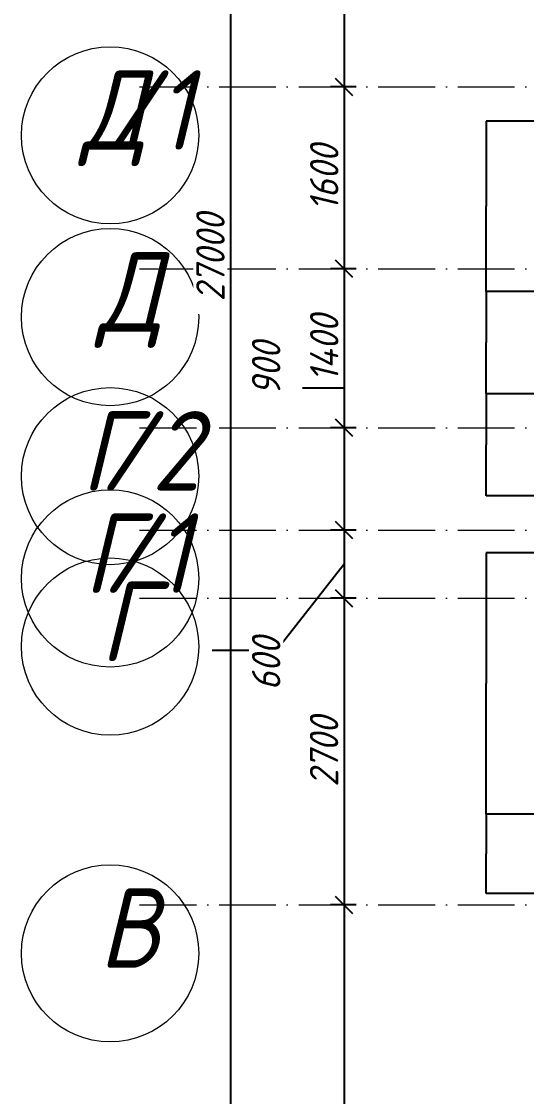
# Model space of a CAD drawing. Header units: millimetres. Extents: x 12986 to 523328, y -9759 to 30092.
# Drawn here: x 56547 to 60992, y 6114 to 15576 of the extents above; entities that cross this region are included whole.
import ezdxf

# ---------------------------------------------------------------- set-up
doc = ezdxf.new("R2010")
doc.units = ezdxf.units.MM
doc.linetypes.add('50_200_ШТРИХ_1Т_ш5_п1_п1_', pattern=[700, 500, -100, 0, -100])
for name, color, linetype, lineweight in [('A-ANNO-DIMS', 7, 'Continuous', 9), ('Оси', 7, 'Continuous', 9), ('Оси-1', 7, 'Continuous', 20), ('Оси-2', 7, '50_200_ШТРИХ_1Т_ш5_п1_п1_', 9)]:
    doc.layers.add(name, color=color, linetype=linetype, lineweight=lineweight)
doc.styles.add('ISOCPEUR_I_1', font='isocpeui.ttf', dxfattribs={"width": 0.9, "height": 250})
doc.dimstyles.new('ISO-2_5_0_9К_БОЛЬШОЙ__с_подложкой_', dxfattribs={"dimscale": 304.8, "dimtxt": 248.995294, "dimasz": 0.492126, "dimexe": 0.393701, "dimexo": 0, "dimgap": 0.164042, "dimtad": 1, "dimdec": 0, "dimzin": 0, "dimdsep": 46, "dimtxsty": 'ISOCPEUR_I_1', "dimblk1": 'OBLIQUE', "dimblk2": 'OBLIQUE', "dimsah": 1, "dimcen": 0.09, "dimdle": 0.393701, "dimazin": 0, "dimtfac": 1, "dimtdec": 4, "dimtix": 1, "dimtmove": 0, "dimatfit": 3, "dimfxl": 1, "dimtvp": 1, "dimtfill": 1, "dimtolj": 1, "dimtzin": 0, "dimarcsym": 2})
doc.dimstyles.new('ISO-2_5_0_9К_БОЛЬШОЙ__с_подложкой__1', dxfattribs={"dimscale": 304.8, "dimtxt": 248.995294, "dimasz": 0.492126, "dimexe": 0.393701, "dimexo": 0, "dimgap": 0.164042, "dimtad": 1, "dimdec": 0, "dimzin": 0, "dimdsep": 46, "dimtxsty": 'ISOCPEUR_I_1', "dimblk1": 'OBLIQUE', "dimblk2": 'OBLIQUE', "dimsah": 1, "dimcen": 0.09, "dimdle": 0.393701, "dimazin": 0, "dimtfac": 1, "dimtdec": 4, "dimtix": 1, "dimtmove": 1, "dimatfit": 3, "dimfxl": 1, "dimtvp": 1, "dimtfill": 1, "dimtolj": 1, "dimtzin": 0, "dimarcsym": 2})
doc.dimstyles.get("Standard").update_dxf_attribs({"dimtxt": 0.18, "dimasz": 0.18, "dimexe": 0.18, "dimexo": 0.0625, "dimgap": 0.09, "dimtad": 0, "dimtih": 1, "dimtoh": 1, "dimdec": 4, "dimzin": 0, "dimdsep": 46, "dimtxsty": 'Standard', "dimcen": 0.09, "dimadec": 0, "dimazin": 0, "dimtfac": 1, "dimtdec": 4, "dimtofl": 0, "dimtmove": 0, "dimatfit": 3, "dimfxl": 1, "dimtolj": 1, "dimtzin": 0, "dimarcsym": 0})

# ---------------------------------------------------------------- blocks, each defined once
blk = doc.blocks.new('Ось сетки - Круг_Ø6_00__ISO-2_5_0_9K_ кружки поменьше-23056867-АР1_Кладочный план 1 этажа')
at = {"layer": 'Оси-1'}
blk.add_circle((0, 0), 2.6, dxfattribs=at)
blk = doc.blocks.new('_Oblique')
at = {"color": 0, "linetype": 'ByBlock', "lineweight": -2}
blk.add_line((-0.5, -0.5), (0.5, 0.5), dxfattribs=at)
blk = doc.blocks.new('DIMBLOCK5-АР1_Кладочный план 1 этажа')
at = {"layer": 'A-ANNO-DIMS', "color": 0, "lineweight": -2, "transparency": 16777216}
for p, q in [((59386.9, 17120), (59386.9, 14880)), ((59493, 17000), (59266.9, 17000)), ((59493, 15000), (59266.9, 15000))]:
    blk.add_line(p, q, dxfattribs=at)
at = {"layer": 'Defpoints', "color": 0, "transparency": 16777216}
for p in [(59493, 17000), (59386.9, 15000), (59493, 15000)]:
    blk.add_point(p, dxfattribs=at)
at = {"layer": 'A-ANNO-DIMS', "color": 0, "lineweight": -2, "transparency": 16777216, "xscale": 150, "yscale": 150, "zscale": 150}
for p, rotation in [((59386.9, 17000), 90), ((59386.9, 15000), 270)]:
    blk.add_blockref('_Oblique', p, dxfattribs=dict(at, rotation=rotation))
at = {"layer": 'A-ANNO-DIMS', "color": 0, "transparency": 16777216, "insert": (59211.9, 16000), "char_height": 250, "width": 758.478, "attachment_point": 5, "rotation": 90, "style": 'ISOCPEUR_I_1', "bg_fill": 3, "box_fill_scale": 1.1, "bg_fill_color": 256, "bg_fill_true_color": 13158600, "bg_fill_transparency": 0}
blk.add_mtext('\\A1;2000', dxfattribs=at)
blk = doc.blocks.new('DIMBLOCK6-АР1_Кладочный план 1 этажа')
at = {"layer": 'A-ANNO-DIMS', "color": 0, "lineweight": -2, "transparency": 16777216}
for p, q in [((59386.9, 15120), (59386.9, 13280)), ((59493, 15000), (59266.9, 15000)), ((59493, 13400), (59266.9, 13400))]:
    blk.add_line(p, q, dxfattribs=at)
at = {"layer": 'Defpoints', "color": 0, "transparency": 16777216}
for p in [(59493, 15000), (59386.9, 13400), (59493, 13400)]:
    blk.add_point(p, dxfattribs=at)
at = {"layer": 'A-ANNO-DIMS', "color": 0, "lineweight": -2, "transparency": 16777216, "xscale": 150, "yscale": 150, "zscale": 150}
for p, rotation in [((59386.9, 15000), 90), ((59386.9, 13400), 270)]:
    blk.add_blockref('_Oblique', p, dxfattribs=dict(at, rotation=rotation))
at = {"layer": 'A-ANNO-DIMS', "color": 0, "transparency": 16777216, "insert": (59211.9, 14200), "char_height": 250, "width": 701.018, "attachment_point": 5, "rotation": 90, "style": 'ISOCPEUR_I_1', "bg_fill": 3, "box_fill_scale": 1.1, "bg_fill_color": 256, "bg_fill_true_color": 13158600, "bg_fill_transparency": 0}
blk.add_mtext('\\A1;1600', dxfattribs=at)
blk = doc.blocks.new('DIMBLOCK7-АР1_Кладочный план 1 этажа')
at = {"layer": 'A-ANNO-DIMS', "color": 0, "lineweight": -2, "transparency": 16777216}
for p, q in [((59386.9, 13520), (59386.9, 11880)), ((59493, 13400), (59266.9, 13400)), ((59493, 12000), (59266.9, 12000))]:
    blk.add_line(p, q, dxfattribs=at)
at = {"layer": 'Defpoints', "color": 0, "transparency": 16777216}
for p in [(59493, 13400), (59386.9, 12000), (59493, 12000)]:
    blk.add_point(p, dxfattribs=at)
at = {"layer": 'A-ANNO-DIMS', "color": 0, "lineweight": -2, "transparency": 16777216, "xscale": 150, "yscale": 150, "zscale": 150}
for p, rotation in [((59386.9, 13400), 90), ((59386.9, 12000), 270)]:
    blk.add_blockref('_Oblique', p, dxfattribs=dict(at, rotation=rotation))
at = {"layer": 'A-ANNO-DIMS', "color": 0, "transparency": 16777216, "insert": (59211.9, 12700), "char_height": 250, "width": 724.002, "attachment_point": 5, "rotation": 90, "style": 'ISOCPEUR_I_1', "bg_fill": 3, "box_fill_scale": 1.1, "bg_fill_color": 256, "bg_fill_true_color": 13158600, "bg_fill_transparency": 0}
blk.add_mtext('\\A1;1400', dxfattribs=at)
blk = doc.blocks.new('DIMBLOCK8-АР1_Кладочный план 1 этажа')
at = {"layer": 'A-ANNO-DIMS', "color": 0, "lineweight": -2, "transparency": 16777216}
for p, q in [((59019.4, 12352.1), (59386.9, 12352.1)), ((59386.9, 12352.1), (59386.9, 12000)), ((59386.9, 12120), (59386.9, 10980)), ((59493, 12000), (59266.9, 12000)), ((59493, 11100), (59266.9, 11100))]:
    blk.add_line(p, q, dxfattribs=at)
at = {"layer": 'Defpoints', "color": 0, "transparency": 16777216}
for p in [(59493, 12000), (59386.9, 11100), (59493, 11100)]:
    blk.add_point(p, dxfattribs=at)
at = {"layer": 'A-ANNO-DIMS', "color": 0, "lineweight": -2, "transparency": 16777216, "xscale": 150, "yscale": 150, "zscale": 150}
for p, rotation in [((59386.9, 12000), 90), ((59386.9, 11100), 270)]:
    blk.add_blockref('_Oblique', p, dxfattribs=dict(at, rotation=rotation))
at = {"layer": 'A-ANNO-DIMS', "color": 0, "transparency": 16777216, "insert": (58575.5, 12284.4), "char_height": 250, "width": 568.858, "attachment_point": 1, "rotation": 90, "line_spacing_factor": 1.149209, "style": 'ISOCPEUR_I_1', "bg_fill": 3, "box_fill_scale": 1.1, "bg_fill_color": 256, "bg_fill_true_color": 13158600, "bg_fill_transparency": 0}
blk.add_mtext('\\A1;900', dxfattribs=at)
blk = doc.blocks.new('DIMBLOCK9-АР1_Кладочный план 1 этажа')
at = {"layer": 'A-ANNO-DIMS', "color": 0, "lineweight": -2, "transparency": 16777216}
for p, q in [((59386.9, 11220), (59386.9, 10380)), ((59493, 11100), (59266.9, 11100)), ((59386.9, 10800), (58792.1, 10040.5)), ((59493, 10500), (59266.9, 10500)), ((58792.1, 10040.5), (58224.6, 10040.5))]:
    blk.add_line(p, q, dxfattribs=at)
at = {"layer": 'Defpoints', "color": 0, "transparency": 16777216}
for p in [(59493, 11100), (59386.9, 10500), (59493, 10500)]:
    blk.add_point(p, dxfattribs=at)
at = {"layer": 'A-ANNO-DIMS', "color": 0, "lineweight": -2, "transparency": 16777216, "xscale": 150, "yscale": 150, "zscale": 150}
for p, rotation in [((59386.9, 11100), 90), ((59386.9, 10500), 270)]:
    blk.add_blockref('_Oblique', p, dxfattribs=dict(at, rotation=rotation))
at = {"layer": 'A-ANNO-DIMS', "color": 0, "transparency": 16777216, "insert": (58575.5, 9688.3), "char_height": 250, "width": 568.858, "attachment_point": 1, "rotation": 90, "line_spacing_factor": 1.149209, "style": 'ISOCPEUR_I_1', "bg_fill": 3, "box_fill_scale": 1.1, "bg_fill_color": 256, "bg_fill_true_color": 13158600, "bg_fill_transparency": 0}
blk.add_mtext('\\A1;600', dxfattribs=at)
blk = doc.blocks.new('DIMBLOCK10-АР1_Кладочный план 1 этажа')
at = {"layer": 'A-ANNO-DIMS', "color": 0, "lineweight": -2, "transparency": 16777216}
for p, q in [((59386.9, 10620), (59386.9, 7680)), ((59493, 10500), (59266.9, 10500)), ((59493, 7800), (59266.9, 7800))]:
    blk.add_line(p, q, dxfattribs=at)
at = {"layer": 'Defpoints', "color": 0, "transparency": 16777216}
for p in [(59493, 10500), (59386.9, 7800), (59493, 7800)]:
    blk.add_point(p, dxfattribs=at)
at = {"layer": 'A-ANNO-DIMS', "color": 0, "lineweight": -2, "transparency": 16777216, "xscale": 150, "yscale": 150, "zscale": 150}
for p, rotation in [((59386.9, 10500), 90), ((59386.9, 7800), 270)]:
    blk.add_blockref('_Oblique', p, dxfattribs=dict(at, rotation=rotation))
at = {"layer": 'A-ANNO-DIMS', "color": 0, "transparency": 16777216, "insert": (59210.3, 9150), "char_height": 250, "width": 758.478, "attachment_point": 5, "rotation": 90, "style": 'ISOCPEUR_I_1', "bg_fill": 3, "box_fill_scale": 1.1, "bg_fill_color": 256, "bg_fill_true_color": 13158600, "bg_fill_transparency": 0}
blk.add_mtext('\\A1;2700', dxfattribs=at)
blk = doc.blocks.new('DIMBLOCK11-АР1_Кладочный план 1 этажа')
at = {"layer": 'A-ANNO-DIMS', "color": 0, "lineweight": -2, "transparency": 16777216}
for p, q in [((59386.9, 7920), (59386.9, 3480)), ((59493, 7800), (59266.9, 7800)), ((59493, 3600), (59266.9, 3600))]:
    blk.add_line(p, q, dxfattribs=at)
at = {"layer": 'Defpoints', "color": 0, "transparency": 16777216}
for p in [(59493, 7800), (59386.9, 3600), (59493, 3600)]:
    blk.add_point(p, dxfattribs=at)
at = {"layer": 'A-ANNO-DIMS', "color": 0, "lineweight": -2, "transparency": 16777216, "xscale": 150, "yscale": 150, "zscale": 150}
for p, rotation in [((59386.9, 7800), 90), ((59386.9, 3600), 270)]:
    blk.add_blockref('_Oblique', p, dxfattribs=dict(at, rotation=rotation))
at = {"layer": 'A-ANNO-DIMS', "color": 0, "transparency": 16777216, "insert": (59211.9, 5700), "char_height": 250, "width": 781.462, "attachment_point": 5, "rotation": 90, "style": 'ISOCPEUR_I_1', "bg_fill": 3, "box_fill_scale": 1.1, "bg_fill_color": 256, "bg_fill_true_color": 13158600, "bg_fill_transparency": 0}
blk.add_mtext('\\A1;4200', dxfattribs=at)
blk = doc.blocks.new('DIMBLOCK55-АР1_Кладочный план 1 этажа')
at = {"layer": 'A-ANNO-DIMS', "color": 0, "lineweight": -2, "transparency": 16777216}
for p, q in [((58386.9, 27120), (58386.9, -120)), ((58492.9, 27000), (58266.9, 27000)), ((58492.9, 0), (58266.9, 0))]:
    blk.add_line(p, q, dxfattribs=at)
at = {"layer": 'Defpoints', "color": 0, "transparency": 16777216}
for p in [(58492.9, 27000), (58386.9, 0), (58492.9, 0)]:
    blk.add_point(p, dxfattribs=at)
at = {"layer": 'A-ANNO-DIMS', "color": 0, "lineweight": -2, "transparency": 16777216, "xscale": 150, "yscale": 150, "zscale": 150}
for p, rotation in [((58386.9, 27000), 90), ((58386.9, 0), 270)]:
    blk.add_blockref('_Oblique', p, dxfattribs=dict(at, rotation=rotation))
at = {"layer": 'A-ANNO-DIMS', "color": 0, "transparency": 16777216, "insert": (58210.2, 13500), "char_height": 250, "width": 948.097, "attachment_point": 5, "rotation": 90, "style": 'ISOCPEUR_I_1', "bg_fill": 3, "box_fill_scale": 1.1, "bg_fill_color": 256, "bg_fill_true_color": 13158600, "bg_fill_transparency": 0}
blk.add_mtext('\\A1;27000', dxfattribs=at)
blk = doc.blocks.new('DIMBLOCK79-АР1_Кладочный план 1 этажа')
at = {"layer": 'A-ANNO-DIMS', "color": 0, "lineweight": -2, "transparency": 16777216}
for p, q in [((61886.8, 14700), (60636.5, 14700)), ((60636.7, 14699.8), (60636.7, 13950.2)), ((60636.7, 13200.2), (60636.7, 13949.8)), ((61791.8, 13200), (60636.5, 13200))]:
    blk.add_line(p, q, dxfattribs=at)
at = {"layer": 'A-ANNO-DIMS', "color": 0, "transparency": 16777216}
for points in [[(60636.7, 14699.8), (60636.7, 14699.8), (60636.7, 14700)], [(60636.7, 13200.2), (60636.7, 13200.2), (60636.7, 13200)]]:
    blk.add_solid(points, dxfattribs=at)
at = {"layer": 'Defpoints', "color": 0, "transparency": 16777216}
for p in [(61886.9, 14700), (60636.7, 13200), (61791.8, 13200)]:
    blk.add_point(p, dxfattribs=at)
at = {"layer": 'A-ANNO-DIMS', "color": 0, "transparency": 16777216, "insert": (60636.7, 13950), "char_height": 0.18, "width": 560.814, "attachment_point": 5}
blk.add_mtext('\\A1;1500.0000', dxfattribs=at)
blk = doc.blocks.new('DIMBLOCK80-АР1_Кладочный план 1 этажа')
at = {"layer": 'A-ANNO-DIMS', "color": 0, "lineweight": -2, "transparency": 16777216}
for p, q in [((61791.8, 13200), (60636.5, 13200)), ((60636.7, 13199.8), (60636.7, 12750.2)), ((60636.7, 12300.2), (60636.7, 12749.8)), ((61791.8, 12300), (60636.5, 12300))]:
    blk.add_line(p, q, dxfattribs=at)
at = {"layer": 'A-ANNO-DIMS', "color": 0, "transparency": 16777216}
for points in [[(60636.7, 13199.8), (60636.7, 13199.8), (60636.7, 13200)], [(60636.7, 12300.2), (60636.7, 12300.2), (60636.7, 12300)]]:
    blk.add_solid(points, dxfattribs=at)
at = {"layer": 'Defpoints', "color": 0, "transparency": 16777216}
for p in [(61791.8, 13200), (60636.7, 12300), (61791.8, 12300)]:
    blk.add_point(p, dxfattribs=at)
at = {"layer": 'A-ANNO-DIMS', "color": 0, "transparency": 16777216, "insert": (60636.7, 12750), "char_height": 0.18, "width": 455.087, "attachment_point": 5}
blk.add_mtext('\\A1;900.0000', dxfattribs=at)
blk = doc.blocks.new('DIMBLOCK81-АР1_Кладочный план 1 этажа')
at = {"layer": 'A-ANNO-DIMS', "color": 0, "lineweight": -2, "transparency": 16777216}
for p, q in [((61791.8, 12300), (60636.5, 12300)), ((60636.7, 12299.8), (60636.7, 11850.2)), ((60636.7, 11400.2), (60636.7, 11849.8)), ((61886.8, 11400), (60636.5, 11400))]:
    blk.add_line(p, q, dxfattribs=at)
at = {"layer": 'A-ANNO-DIMS', "color": 0, "transparency": 16777216}
for points in [[(60636.7, 12299.8), (60636.7, 12299.8), (60636.7, 12300)], [(60636.7, 11400.2), (60636.7, 11400.2), (60636.7, 11400)]]:
    blk.add_solid(points, dxfattribs=at)
at = {"layer": 'Defpoints', "color": 0, "transparency": 16777216}
for p in [(61791.8, 12300), (60636.7, 11400), (61886.9, 11400)]:
    blk.add_point(p, dxfattribs=at)
at = {"layer": 'A-ANNO-DIMS', "color": 0, "transparency": 16777216, "insert": (60636.7, 11850), "char_height": 0.18, "width": 455.087, "attachment_point": 5}
blk.add_mtext('\\A1;900.0000', dxfattribs=at)
blk = doc.blocks.new('DIMBLOCK82-АР1_Кладочный план 1 этажа')
at = {"layer": 'A-ANNO-DIMS', "color": 0, "lineweight": -2, "transparency": 16777216}
for p, q in [((61883.8, 8600), (60636.5, 8600)), ((60636.7, 8599.8), (60636.7, 8250.2)), ((60636.7, 7900.2), (60636.7, 8249.8)), ((61886.8, 7900), (60636.5, 7900))]:
    blk.add_line(p, q, dxfattribs=at)
at = {"layer": 'A-ANNO-DIMS', "color": 0, "transparency": 16777216}
for points in [[(60636.7, 8599.8), (60636.7, 8599.8), (60636.7, 8600)], [(60636.7, 7900.2), (60636.7, 7900.2), (60636.7, 7900)]]:
    blk.add_solid(points, dxfattribs=at)
at = {"layer": 'Defpoints', "color": 0, "transparency": 16777216}
for p in [(60636.7, 8600), (61883.8, 8600), (61886.9, 7900)]:
    blk.add_point(p, dxfattribs=at)
at = {"layer": 'A-ANNO-DIMS', "color": 0, "transparency": 16777216, "insert": (60636.7, 8250), "char_height": 0.18, "width": 455.087, "attachment_point": 5}
blk.add_mtext('\\A1;700.0000', dxfattribs=at)
blk = doc.blocks.new('DIMBLOCK83-АР1_Кладочный план 1 этажа')
at = {"layer": 'A-ANNO-DIMS', "color": 0, "lineweight": -2, "transparency": 16777216}
for p, q in [((61791.8, 10900), (60636.5, 10900)), ((60636.7, 10899.8), (60636.7, 9750.2)), ((60636.7, 8600.2), (60636.7, 9749.8)), ((61883.8, 8600), (60636.5, 8600))]:
    blk.add_line(p, q, dxfattribs=at)
at = {"layer": 'A-ANNO-DIMS', "color": 0, "transparency": 16777216}
for points in [[(60636.7, 10899.8), (60636.7, 10899.8), (60636.7, 10900)], [(60636.7, 8600.2), (60636.7, 8600.2), (60636.7, 8600)]]:
    blk.add_solid(points, dxfattribs=at)
at = {"layer": 'Defpoints', "color": 0, "transparency": 16777216}
for p in [(60636.7, 10900), (61791.8, 10900), (61883.8, 8600)]:
    blk.add_point(p, dxfattribs=at)
at = {"layer": 'A-ANNO-DIMS', "color": 0, "transparency": 16777216, "insert": (60636.7, 9750), "char_height": 0.18, "width": 606.782, "attachment_point": 5}
blk.add_mtext('\\A1;2300.0000', dxfattribs=at)

msp = doc.modelspace()

# ---------------------------------------------------------------- linework, layer by layer
at = {"layer": 'Оси-2'}
for p, q in [((57586.89328, 15000), (187948.52131, 15000)), ((57586.89328, 13400), (187948.52131, 13400)), ((57586.89328, 12000), (187948.52131, 12000)), ((57586.89328, 11100), (187948.52131, 11100)), ((57586.89328, 10500), (187948.52131, 10500)), ((57586.89328, 7800), (187948.52131, 7800))]:
    msp.add_line(p, q, dxfattribs=at)

# ---------------------------------------------------------------- block references
at = {"layer": 'Оси-1', "xscale": 300, "yscale": 300, "zscale": 99.99999999999993, "rotation": 269.9999999999994}
for p in [(57326.89328, 14574), (57326.89328, 12974), (57326.89328, 11574), (57326.89328, 10674), (57326.89328, 10074), (57326.89328, 7374)]:
    msp.add_blockref('Ось сетки - Круг_Ø6_00__ISO-2_5_0_9K_ кружки поменьше-23056867-АР1_Кладочный план 1 этажа', p, dxfattribs=at)

# ---------------------------------------------------------------- texts
at = {"layer": 'Оси', "char_height": 700, "attachment_point": 1, "style": 'ISOCPEUR_I_1'}
for s, insert, width in [('\\fISOCPEUR|b0|i1|c204|p34|;\\W.9;Д', (57074.11377, 15146.63248), 252.5315625), ('/1', (57282.47314, 15146.63248), 346.329), ('\\fISOCPEUR|b0|i1|c204|p34|;\\W.9;Д', (57217.21377, 13546.63248), 252.5315625), ('\\fISOCPEUR|b0|i1|c204|p34|;\\W.9;Г', (57071.41377, 12146.63249), 202.02525), ('/2', (57238.10127, 12146.63249), 404.0505), ('\\fISOCPEUR|b0|i1|c204|p34|;\\W.9;Г', (57095.26377, 11246.63249), 202.02525), ('/1', (57261.95127, 11246.63249), 346.329), ('\\fISOCPEUR|b0|i1|c204|p34|;\\W.9;Г', (57237.91377, 10646.63249), 202.02525), ('\\fISOCPEUR|b0|i1|c204|p34|;\\W.9;В', (57228.91377, 7946.63249), 223.6708125)]:
    msp.add_mtext(s, dxfattribs=dict(at, insert=insert, width=width))

# ---------------------------------------------------------------- dimensions: what is measured, and where the dimension line sits
at = {"layer": 'A-ANNO-DIMS'}
for base, p1, p2, picture, middle in [((60636.68967, 13200.00001), (61886.89328, 14700), (61791.84528, 13200.00001), 'DIMBLOCK79-АР1_Кладочный план 1 этажа', (60636.68967, 13950)), ((60636.68967, 12300.00001), (61791.84528, 13200.00001), (61791.84528, 12300.00001), 'DIMBLOCK80-АР1_Кладочный план 1 этажа', (60636.68967, 12750.00001)), ((60636.68967, 11399.99999), (61791.84528, 12300.00001), (61886.89328, 11399.99999), 'DIMBLOCK81-АР1_Кладочный план 1 этажа', (60636.68967, 11850)), ((60636.68967, 10899.99999), (61883.84528, 8599.99999), (61791.84528, 10899.99999), 'DIMBLOCK83-АР1_Кладочный план 1 этажа', (60636.68967, 9749.99999)), ((60636.68967, 8599.99999), (61886.89328, 7900.00001), (61883.84528, 8599.99999), 'DIMBLOCK82-АР1_Кладочный план 1 этажа', (60636.68967, 8250))]:
    dim = msp.add_linear_dim(base=base, p1=p1, p2=p2, angle=90, dimstyle='Standard', dxfattribs=at)
    dim.commit()
    dim.dimension.update_dxf_attribs({"geometry": picture, "text_midpoint": middle})

# ---------------------------------------------------------------- next in the draw order: dimensions: what is measured, and where the dimension line sits
dim = msp.add_linear_dim(base=(59386.90166, 15000), p1=(59492.96767, 17000.00007), p2=(59492.96767, 15000), angle=90, dimstyle='ISO-2_5_0_9К_БОЛЬШОЙ__с_подложкой_', override={"dimpost": '<>', "dimfxl": 2000.000075}, dxfattribs=at)
dim.commit()
dim.dimension.update_dxf_attribs({"geometry": 'DIMBLOCK5-АР1_Кладочный план 1 этажа', "text_midpoint": (59211.90166, 16000.00003)})

# ---------------------------------------------------------------- next in the draw order: dimensions: what is measured, and where the dimension line sits
dim = msp.add_linear_dim(base=(59386.90166, 13400), p1=(59492.96767, 15000), p2=(59492.96767, 13400), angle=90, dimstyle='ISO-2_5_0_9К_БОЛЬШОЙ__с_подложкой_', override={"dimpost": '<>', "dimfxl": 1600}, dxfattribs=at)
dim.commit()
dim.dimension.update_dxf_attribs({"geometry": 'DIMBLOCK6-АР1_Кладочный план 1 этажа', "text_midpoint": (59211.90166, 14200)})

# ---------------------------------------------------------------- next in the draw order: dimensions: what is measured, and where the dimension line sits
dim = msp.add_linear_dim(base=(59386.90166, 12000), p1=(59492.96767, 13400), p2=(59492.96767, 12000), angle=90, dimstyle='ISO-2_5_0_9К_БОЛЬШОЙ__с_подложкой_', override={"dimpost": '<>', "dimfxl": 1399.999995}, dxfattribs=at)
dim.commit()
dim.dimension.update_dxf_attribs({"geometry": 'DIMBLOCK7-АР1_Кладочный план 1 этажа', "text_midpoint": (59211.90166, 12700)})

# ---------------------------------------------------------------- next in the draw order: dimensions: what is measured, and where the dimension line sits
dim = msp.add_linear_dim(base=(59386.90166, 11100), p1=(59492.96767, 12000), p2=(59492.96767, 11100), angle=90, dimstyle='ISO-2_5_0_9К_БОЛЬШОЙ__с_подложкой__1', override={"dimpost": '<>', "dimfxl": 900}, dxfattribs=at)
dim.commit()
dim.dimension.update_dxf_attribs({"geometry": 'DIMBLOCK8-АР1_Кладочный план 1 этажа', "text_midpoint": (58742.1399, 12352.13557), "dimtype": 160, "text_rotation": 90})

# ---------------------------------------------------------------- next in the draw order: dimensions: what is measured, and where the dimension line sits
dim = msp.add_linear_dim(base=(59386.90166, 10500), p1=(59492.96767, 11100), p2=(59492.96767, 10500), angle=90, dimstyle='ISO-2_5_0_9К_БОЛЬШОЙ__с_подложкой__1', override={"dimpost": '<>', "dimfxl": 600}, dxfattribs=at)
dim.commit()
dim.dimension.update_dxf_attribs({"geometry": 'DIMBLOCK9-АР1_Кладочный план 1 этажа', "text_midpoint": (58742.1399, 10040.48723), "dimtype": 160, "text_rotation": 90})

# ---------------------------------------------------------------- next in the draw order: dimensions: what is measured, and where the dimension line sits
for base, p1, p2, override, picture, middle in [((58386.85697, 0), (58492.92298, 26999.99982), (58492.92298, 0), {"dimpost": '<>', "dimfxl": 26999.999823}, 'DIMBLOCK55-АР1_Кладочный план 1 этажа', (58210.24712, 13499.99991)), ((59386.90166, 7800), (59492.96767, 10500), (59492.96767, 7800), {"dimpost": '<>', "dimfxl": 2700}, 'DIMBLOCK10-АР1_Кладочный план 1 этажа', (59210.29181, 9150))]:
    dim = msp.add_linear_dim(base=base, p1=p1, p2=p2, angle=90, dimstyle='ISO-2_5_0_9К_БОЛЬШОЙ__с_подложкой_', override=override, dxfattribs=at)
    dim.commit()
    dim.dimension.update_dxf_attribs({"geometry": picture, "text_midpoint": middle})

# ---------------------------------------------------------------- next in the draw order: dimensions: what is measured, and where the dimension line sits
dim = msp.add_linear_dim(base=(59386.90166, 3600), p1=(59492.96767, 7800), p2=(59492.96767, 3600), angle=90, dimstyle='ISO-2_5_0_9К_БОЛЬШОЙ__с_подложкой_', override={"dimpost": '<>', "dimfxl": 4200}, dxfattribs=at)
dim.commit()
dim.dimension.update_dxf_attribs({"geometry": 'DIMBLOCK11-АР1_Кладочный план 1 этажа', "text_midpoint": (59211.90166, 5700)})

doc.saveas('drawing.dxf')
